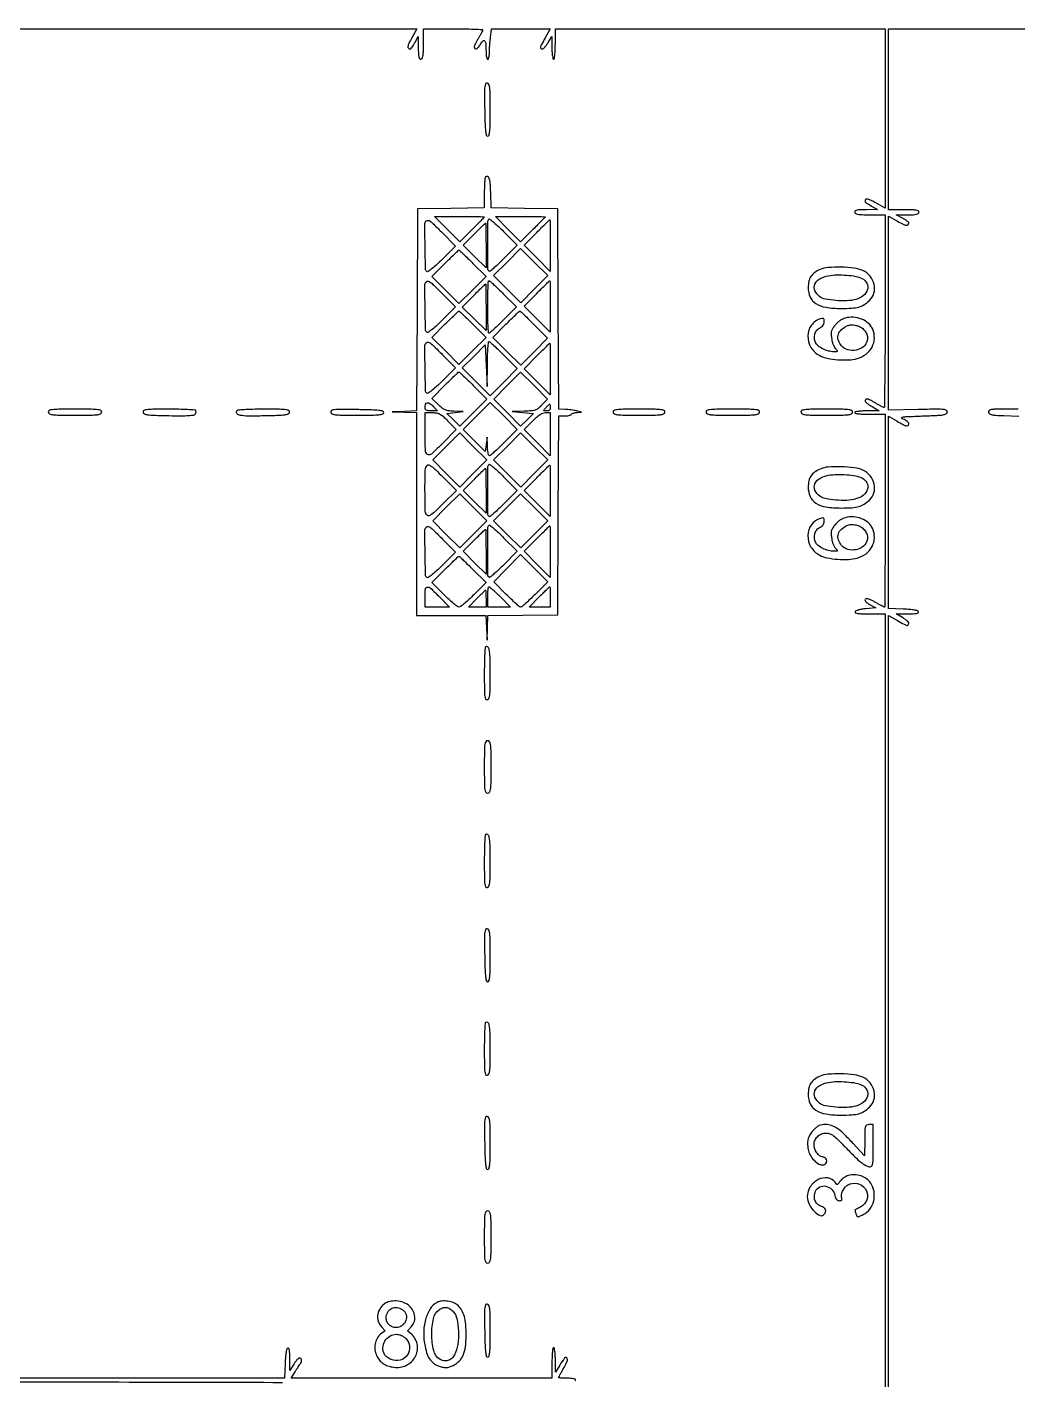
# Model space of a CAD drawing. Extents: x 0 to 836, y 5 to 589.
# Drawn here: x 299.9 to 349.4, y 242.5 to 310.1 of the extents above; entities that cross this region are included whole.
import ezdxf

# ---------------------------------------------------------------- set-up
doc = ezdxf.new("R2010")
doc.units = 0
doc.header["$MEASUREMENT"] = 0

msp = doc.modelspace()

# ---------------------------------------------------------------- linework, layer by layer
for points in [[(201.712326, 537.783562, -0.000001), (217.055896, 537.76491, -0.426088)], [(546.939, 229.3929, -0.000106), (546.943559, 250.949215, -0.000176), (546.957638, 269.095817, -0.000001), (546.976289, 285.583213, -0.415883)], [(836.0595, 588.6891), (420.497259, 588.710259, 0.000013), (261.145696, 588.714318, 0.000021), (126.989856, 588.708632), (4.934769, 588.698274, 0.19889), (4.878609, 588.675009, 0.198853), (4.855343, 588.618859), (4.83877, 516.273901, 0.000036), (4.826254, 436.744061, 0.000021), (4.8222, 342.282364), (4.8222, 95.946129), (4.469225, 95.920114, 0.031904), (4.160456, 95.877435, 0.315999), (4.075312, 95.787407, 0.415411), (4.137995, 95.703578, 0.035338), (4.43445, 95.6826), (4.8222, 95.6826), (4.8222, 50.2101), (4.8222, 4.7376), (420.462, 4.7376), (836.1018, 4.7376)], [(201.712326, 185.847562, -0.000001), (217.055896, 185.82891, -0.426088)], [(604.852986, 529.408162, -0.000002), (620.423836, 529.389509, -0.550615)], [(238.738155, 529.614638, -0.000002), (224.300981, 529.63329, -0.415836)], [(308.18842, 529.408162, -0.000002), (322.638019, 529.38951, -0.415836)], [(531.796111, 538.074638, -0.000002), (517.6951, 538.093291, -0.426056)], [(413.368417, 538.074638, -0.000002), (399.676779, 538.093291, -0.415815)], [(206.267293, 233.405114, -0.000001), (217.051222, 233.389599, -0.0589)], [(77.850638, 481.579418, -0.000002), (77.869294, 494.031443, -0.550517)], [(336.166934, 548.220763, -0.000002), (326.827688, 548.233536, -0.413812)], [(77.644162, 421.684687, -0.000002), (77.625507, 409.236574, -0.415775)], [(333.609652, 529.614638, -0.000003), (323.198363, 529.633296, -0.415688)], [(383.716206, 529.408162, -0.000003), (394.123716, 529.389504, -0.425916)], [(604.231838, 387.151416, -0.000003), (604.250494, 398.693431, -0.41574)], [(260.324089, 280.728444, -0.000002), (260.333986, 287.287743, -0.41377)], [(77.841889, 210.212758, -0.000002), (77.851786, 217.49274, -0.413814)], [(353.273145, 235.606241, -0.000004), (353.25667, 227.850838, -0.413589)], [(286.4979, 242.379, -0.000227), (296.537883, 242.374441, -0.000379), (304.989363, 242.360362, -0.000006), (312.653939, 242.341698, -0.425725)], [(304.989363, 233.308162, -0.000006), (312.653939, 233.289498, -0.425725)], [(289.847676, 310.059), (319.381152, 310.059), (319.1239, 309.603176, 0.013839), (318.977188, 309.325537, 0.076968), (318.926743, 309.165202, 0.231469), (318.953287, 309.080515, 0.205869), (319.038679, 309.0438, 0.216432), (319.073994, 309.059838, 0.019681), (319.13624, 309.136992, 0.022693), (319.205497, 309.239513, 0.015755), (319.27464, 309.36105), (319.442122, 309.6783), (319.445861, 309.10725, 0.009031), (319.453058, 308.814858, 0.045588), (319.474823, 308.653148, 0.104163), (319.514417, 308.567375, 0.236978), (319.5765, 308.5362, 0.273642), (319.640523, 308.574075, 0.084509), (319.678725, 308.68425, 0.035355), (319.6986, 308.894014, 0.005946), (319.7034, 309.2976), (319.7034, 310.059), (321.1839, 310.059, -0.004017), (321.75156, 310.05444, -0.006694), (322.229376, 310.040362, -0.001794), (322.639642, 310.021299, -0.40162), (322.663967, 309.99555, -0.111035), (322.654741, 309.955791, -0.00754), (322.602435, 309.851333, -0.010506), (322.534975, 309.727946, -0.007675), (322.455107, 309.5937, 0.012268), (322.375111, 309.456385, 0.014838), (322.30713, 309.323641, 0.013493), (322.256679, 309.209639, 0.091427), (322.24404, 309.14955, 0.200111), (322.275465, 309.068541, 0.321279), (322.345262, 309.055549, 0.109984), (322.453627, 309.139095, 0.037152), (322.570228, 309.302198, -0.066459), (322.690803, 309.451575, -0.464209), (322.772334, 309.442551, -0.13483), (322.823068, 309.291128, -0.013814), (322.8336, 308.909981, 0.021337), (322.839716, 308.766721, 0.034326), (322.858451, 308.645998, 0.037991), (322.885351, 308.558585, 0.308329), (322.9182, 308.5362, 0.286793), (322.950939, 308.556662, 0.047748), (322.978165, 308.629392, 0.039945), (322.997123, 308.731878, 0.025194), (323.003535, 308.85345, -0.011897), (323.007527, 309.006276, -0.005253), (323.019726, 309.207977, -0.005195), (323.037132, 309.421596, -0.006962), (323.057619, 309.61485), (323.110968, 310.059), (324.580407, 310.059), (326.049847, 310.059), (325.795323, 309.60801, 0.005105), (325.612046, 309.275371, 0.05887), (325.557409, 309.136886, 0.273209), (325.575516, 309.072767, 0.194915), (325.64655, 309.044628, 0.175744), (325.698863, 309.064067, 0.030637), (325.776051, 309.138162, 0.030019), (325.859711, 309.240657, 0.022931), (325.938905, 309.361878), (326.12551, 309.6783), (326.129255, 309.10725, 0.013372), (326.136673, 308.884561, 0.023366), (326.156341, 308.701049, 0.020491), (326.183516, 308.563075, 0.346819), (326.2176, 308.5362, 0.365646), (326.253197, 308.566249, 0.014491), (326.2787, 308.7477, 0.018502), (326.296556, 308.989679, 0.009164), (326.3022, 309.2976), (326.3022, 310.059), (334.5507, 310.059), (342.7992, 310.059), (342.7992, 305.568991), (342.7992, 301.078982), (342.340423, 301.341468, 0.013632), (342.135385, 301.451472, 0.036849), (341.982807, 301.514457, 0.055394), (341.876062, 301.536891, 0.285851), (341.824352, 301.511248, 0.078544), (341.794745, 301.440593, 0.25054), (341.807034, 301.392652, 0.068732), (341.870738, 301.339898, 0.002883), (342.1224, 301.186078), (342.4185, 301.007432), (341.84745, 301.007116, 0.008923), (341.554085, 301.001718, 0.04577), (341.392778, 300.981003, 0.10575), (341.307516, 300.941909, 0.236826), (341.2764, 300.8799, 0.273642), (341.314275, 300.815877, 0.084509), (341.42445, 300.777675, 0.035355), (341.634214, 300.7578, 0.005946), (342.0378, 300.753), (342.7992, 300.753), (342.7992, 295.9308, -0.001233), (342.794641, 294.081906, -0.002058), (342.780562, 292.525897, -0.000171), (342.761786, 291.135872, -0.422362), (342.73575, 291.11124, -0.10382), (342.696012, 291.121323, -0.007062), (342.591533, 291.17433, -0.009869), (342.468145, 291.242279, -0.007234), (342.3339, 291.322307, 0.012708), (342.196585, 291.402141, 0.015414), (342.063841, 291.469635, 0.01405), (341.949861, 291.519373, 0.095102), (341.88975, 291.531167, 0.218217), (341.810099, 291.49506, 0.339983), (341.805788, 291.423356, 0.086405), (341.921046, 291.303961, 0.02268), (342.14355, 291.156495), (342.5031, 290.941001), (341.88975, 290.9402, 0.012065), (341.647445, 290.934036, 0.0222), (341.451088, 290.915533, 0.01921), (341.304165, 290.889289, 0.352506), (341.2764, 290.8548, 0.365646), (341.306449, 290.819203, 0.014491), (341.4879, 290.7937, 0.018502), (341.729879, 290.775844, 0.009164), (342.0378, 290.7702), (342.7992, 290.7702), (342.7992, 285.948, -0.000654), (342.796781, 284.098924, -0.001091), (342.789311, 282.542321, -0.000048), (342.779383, 281.139549, -0.412114), (342.765535, 281.1258, -0.118776), (342.742161, 281.131432, -0.002401), (342.633605, 281.187629, -0.005535), (342.50722, 281.25562, -0.003675), (342.363685, 281.336281, 0.011167), (342.214964, 281.416949, 0.013731), (342.07259, 281.485232, 0.012176), (341.951004, 281.535979, 0.090598), (341.88975, 281.547781, 0.192997), (341.808019, 281.515924, 0.340288), (341.796957, 281.448162, 0.109392), (341.886625, 281.34428, 0.035201), (342.05895, 281.233723), (342.3339, 281.0835), (341.832886, 281.0412, 0.017263), (341.63018, 281.017015, 0.029087), (341.462782, 280.981084, 0.030909), (341.339197, 280.938562, 0.218326), (341.297086, 280.89315, 0.394038), (341.320572, 280.842332, 0.06108), (341.437782, 280.810503, 0.029434), (341.654521, 280.792188, 0.006363), (342.03075, 280.7874), (342.7992, 280.7874), (342.7992, 254.2584), (342.7992, 227.7294)], [(342.9684, 227.6586), (342.9684, 254.181423), (342.9684, 280.704247), (343.41939, 280.449723, 0.005091), (343.754198, 280.265238, 0.060859), (343.89155, 280.211668, 0.280946), (343.955427, 280.23125, 0.183407), (343.9836, 280.305471, 0.174943), (343.96409, 280.359525, 0.032609), (343.890408, 280.437367, 0.031428), (343.787822, 280.521143, 0.024173), (343.66635, 280.599628), (343.3491, 280.783513), (343.9272, 280.785457, 0.009076), (344.203932, 280.791411, 0.039044), (344.367414, 280.810745, 0.088698), (344.452265, 280.843919, 0.348407), (344.470273, 280.89315, 0.245891), (344.419321, 280.942431, 0.029679), (344.26219, 280.978753, 0.024548), (344.030341, 281.006414, 0.009086), (343.701823, 281.023344), (342.9684, 281.047787), (342.9684, 285.864499), (342.9684, 290.68121), (343.395123, 290.429605, 0.009261), (343.707254, 290.253273, 0.067668), (343.867603, 290.192811, 0.245826), (343.947924, 290.213889, 0.211069), (343.9836, 290.294636, 0.171154), (343.96499, 290.34741, 0.047659), (343.902833, 290.41109, 0.042209), (343.813893, 290.474302, 0.033573), (343.70865, 290.527286, -0.164663), (343.641187, 290.587137, -0.522048), (343.66253, 290.63206, -0.030937), (343.90258, 290.656908, -0.001698), (344.65941, 290.6856, 0.00296), (345.380223, 290.714749, 0.027423), (345.690585, 290.746256, 0.075702), (345.848882, 290.796461, 0.235029), (345.914831, 290.883054, 0.333368), (345.873134, 290.968423, 0.096821), (345.723316, 291.011477, 0.02463), (345.384575, 291.024199, 0.001819), (344.456387, 291.009954), (342.968231, 290.9817), (342.968316, 295.833126), (342.9684, 300.684552), (343.424224, 300.4273, 0.013839), (343.701863, 300.280588, 0.076968), (343.862198, 300.230143, 0.231469), (343.946885, 300.256687, 0.205869), (343.9836, 300.342079, 0.216432), (343.967562, 300.377394, 0.019681), (343.890408, 300.43964, 0.022693), (343.787887, 300.508897, 0.015755), (343.66635, 300.57804), (343.3491, 300.745522), (343.92015, 300.749261, 0.009031), (344.212542, 300.756458, 0.045588), (344.374252, 300.778223, 0.104163), (344.460025, 300.817817, 0.236978), (344.4912, 300.8799, 0.273642), (344.453325, 300.943923, 0.084509), (344.34315, 300.982125, 0.035355), (344.133386, 301.002, 0.005946), (343.7298, 301.0068), (342.9684, 301.0068), (342.9684, 305.5329), (342.9684, 310.059), (348.129, 310.059), (353.2896, 310.059)], [(349.462073, 291.024), (348.704733, 291.024, 0.004652), (348.262805, 291.019888, 0.045468), (348.077374, 290.999506, 0.161816), (347.997137, 290.953437, 0.233524), (347.975699, 290.87595, 0.194738), (348.025792, 290.798407, 0.09821), (348.134019, 290.750495, 0.040737), (348.336836, 290.722006, 0.00627), (348.743544, 290.703453), (349.483085, 290.679005)], [(353.2896, 254.3076, -0.000198), (353.285575, 244.153897, -0.000331)], [(327.291747, 242.430182, 0.339565), (327.3174, 242.4636, 0.322437), (327.293665, 242.496579, 0.031449), (327.193144, 242.523349, 0.03053), (327.05654, 242.542091, 0.01883), (326.8944, 242.5482, -0.007463), (326.73221, 242.550621, -0.012392), (326.595656, 242.558089, -0.006021), (326.483566, 242.568369, -0.384214), (326.4714, 242.581865, -0.118776), (326.477032, 242.605239, -0.002401), (326.533229, 242.713795, -0.005535), (326.60122, 242.84018, -0.003675), (326.681881, 242.983715, 0.021224), (326.895186, 243.396567, 0.269191), (326.879826, 243.564026, 0.509183), (326.768371, 243.565305, 0.024444), (326.525592, 243.20385), (326.308802, 242.8443), (326.305501, 243.45765, 0.012164), (326.298325, 243.699131, 0.02208), (326.278963, 243.895687, 0.018882), (326.252083, 244.043316, 0.351751), (326.2176, 244.071, 0.365646), (326.182003, 244.040951, 0.014491), (326.1565, 243.8595, 0.018502), (326.138644, 243.617521, 0.009164), (326.133, 243.3096), (326.133, 242.5482), (319.6119, 242.5482), (313.0908, 242.5482), (313.280439, 242.86545, -0.004855), (313.358254, 242.992804, -0.005537), (313.435246, 243.113116, -0.005042), (313.50271, 243.213784, -0.030884), (313.541139, 243.26307, 0.094374), (313.597019, 243.357184, 0.116251), (313.60882, 243.458322, 0.159083), (313.574419, 243.533167, 0.211125), (313.50645, 243.562572, 0.175744), (313.454137, 243.543133, 0.030637), (313.376949, 243.469038, 0.030019), (313.293289, 243.366543, 0.022931), (313.214095, 243.245322), (313.02749, 242.9289), (313.023745, 243.507, 0.009126), (313.016909, 243.783362, 0.039013), (312.99702, 243.946975, 0.08811), (312.963555, 244.032062, 0.348167), (312.91425, 244.050073, 0.245891), (312.864969, 243.999121, 0.029679), (312.828647, 243.84199, 0.024548), (312.800986, 243.610141, 0.009086), (312.784056, 243.281623), (312.759613, 242.5482), (286.536906, 242.5482)]]:
    msp.add_lwpolyline(points, format="xyb")
for points in [[(322.767968, 306.025973, 0.002999), (322.785108, 305.294297, 0.020579), (322.810498, 304.935118, 0.04165), (322.849244, 304.738917, 0.334881), (322.9182, 304.6869, 0.335246), (322.98638, 304.738403, 0.045119), (323.021901, 304.926407, 0.021179), (323.04082, 305.275066, 0.002964), (323.0451, 305.997041, 0.002588), (323.041075, 306.774599, 0.025348), (323.021058, 307.102145, 0.071206), (322.977845, 307.268672, 0.251212), (322.894868, 307.336115, 0.328399), (322.813238, 307.29725, 0.099142), (322.770947, 307.15767, 0.02635), (322.757222, 306.845013, 0.002151)], [(322.807163, 302.644162, 0.173809), (322.783987, 302.59509, 0.006198), (322.766085, 302.384091, 0.010787), (322.753218, 302.130374, 0.007275), (322.749, 301.840488), (322.749, 301.094977), (321.07815, 301.072038), (319.4073, 301.0491), (319.385486, 295.997943), (319.363672, 290.946786), (318.750986, 290.917603), (318.1383, 290.88842), (318.75165, 290.87161), (319.365, 290.8548), (319.365, 285.7788), (319.365, 280.7028), (321.095594, 280.7028), (322.826187, 280.7028), (322.855384, 280.08945), (322.88458, 279.4761), (322.90139, 280.087734), (322.9182, 280.699367), (324.67365, 280.722234), (326.4291, 280.7451), (326.450926, 285.71535), (326.472752, 290.6856), (326.763183, 290.6856, 0.02698), (326.878205, 290.691811, 0.033542), (326.983659, 290.710451, 0.035629), (327.067129, 290.737487, 0.159522), (327.1059, 290.7702, -0.133104), (327.141422, 290.803463, -0.040525), (327.209701, 290.832889, -0.037378), (327.294864, 290.854743, -0.033144), (327.385843, 290.864809), (327.6135, 290.874819), (327.3597, 290.9394, 0.019752), (327.239865, 290.964901, 0.010034), (327.087459, 290.987951, 0.009952), (326.929041, 291.005469, 0.014657), (326.789321, 291.013991), (326.472742, 291.024), (326.450921, 296.03655), (326.4291, 301.0491), (324.761401, 301.072028), (323.093702, 301.094956), (323.069401, 301.868885, 0.012339), (323.043481, 302.330707, 0.061434), (322.991098, 302.584612, 0.229615), (322.909707, 302.667286, 0.289508)], [(322.749, 300.645133, -0.194441), (322.742585, 300.629261, -0.000473), (322.568225, 300.449132, -0.002887), (322.369531, 300.246604, -0.001781), (322.133596, 300.010569), (321.518192, 299.399272), (320.887864, 300.033836), (320.257535, 300.6684), (321.503267, 300.6684, -0.00175), (321.980943, 300.666728, -0.002919), (322.383066, 300.661565, -0.000343), (322.739662, 300.65466, -0.408354)], [(323.726789, 298.558318, -0.007869), (323.465194, 298.303335, -0.012684), (323.233649, 298.095495, -0.006415), (323.035905, 297.93119, -0.318687), (322.987854, 297.928137, -0.25731), (322.927643, 298.034894, -0.001493), (322.919545, 299.217444, -0.001771), (322.919171, 300.389693, -0.198075), (322.977805, 300.530605, -0.380473), (323.022846, 300.533232, -0.00726), (323.219454, 300.373147, -0.013651), (323.451981, 300.167062, -0.008229), (323.71674, 299.910878), (324.39607, 299.231548)], [(325.7946, 300.645133, -0.194441), (325.788185, 300.629261, -0.000473), (325.613825, 300.449132, -0.002887), (325.415131, 300.246604, -0.001781), (325.179196, 300.010569), (324.563792, 299.399272), (323.933464, 300.033836), (323.303135, 300.6684), (324.548867, 300.6684, -0.00175), (325.026543, 300.666728, -0.002919), (325.428666, 300.661565, -0.000343), (325.785262, 300.65466, -0.408354)], [(326.0484, 299.209732), (326.0484, 297.920265), (325.394152, 298.574512), (324.739904, 299.22876), (325.370885, 299.86398, -0.001726), (325.614468, 300.107513, -0.0028), (325.82335, 300.312604, -0.000445), (326.009246, 300.492773, -0.194619), (326.025133, 300.4992, -0.408565), (326.034662, 300.489853, -0.00032), (326.041565, 300.120419, -0.00282), (326.046728, 299.704178, -0.001691)], [(320.657191, 299.841621), (321.310913, 299.184043), (320.642847, 298.519896, -0.010125), (320.3749, 298.264096, -0.017355), (320.140072, 298.063374, -0.01208), (319.945193, 297.915722, -0.303266), (319.881391, 297.913467, -0.253572), (319.808843, 298.040015, -0.002312), (319.787199, 299.164399, -0.002687), (319.776889, 300.278916, -0.19992), (319.8444, 300.4428, -0.231832), (319.932648, 300.473006, -0.128452), (320.040721, 300.429672, -0.035055), (320.2193, 300.277132, -0.002834)], [(322.8336, 299.209833), (322.8336, 298.089667), (322.264167, 298.659099), (321.694735, 299.228532), (322.240573, 299.779266, -0.002023), (322.451533, 299.990402, -0.003266), (322.633003, 300.168222, -0.000604), (322.793985, 300.323543, -0.193952), (322.810006, 300.33, -0.40755), (322.819658, 300.320565, -0.000436), (322.826669, 300.000951, -0.003291), (322.831904, 299.63936, -0.001974)], [(322.179991, 298.318821), (322.833713, 297.661243), (322.156857, 296.988356), (321.48, 296.315469), (320.803143, 296.988356), (320.126287, 297.661243), (320.780009, 298.318821, -0.00331), (321.033935, 298.570887, -0.005234), (321.255291, 298.783236, -0.001538), (321.449265, 298.964337, -0.189215), (321.48, 298.9764, -0.189215), (321.510735, 298.964337, -0.001538), (321.704709, 298.783236, -0.005234), (321.926065, 298.570887, -0.00331)], [(339.5421, 298.011747, 0.053672), (339.269615, 297.854671, 0.089458), (339.087264, 297.663653, 0.090403), (338.984322, 297.422481, 0.055837), (338.9499, 297.1152, 0.10406), (339.050634, 296.636423, 0.148393), (339.331781, 296.308918, 0.105117), (339.831265, 296.12244, 0.03681), (340.5996, 296.065275, 0.014948), (341.139193, 296.081044, 0.05366), (341.478603, 296.138023, 0.072223), (341.743155, 296.255448, 0.044209), (342.015355, 296.462502, 0.140323), (342.237723, 296.82251, 0.124029), (342.249962, 297.264381, 0.116908), (342.048511, 297.67944, 0.115538), (341.681434, 297.962053, 0.076424), (341.256318, 298.081315, 0.024439), (340.599738, 298.128732, 0.024038), (339.946257, 298.112494, 0.085905)], [(320.657191, 296.796021), (321.310913, 296.138443), (320.642847, 295.474296, -0.010125), (320.3749, 295.218496, -0.017355), (320.140072, 295.017774, -0.01208), (319.945193, 294.870122, -0.303266), (319.881391, 294.867867, -0.253572), (319.808843, 294.994415, -0.002312), (319.787199, 296.118799, -0.002687), (319.776889, 297.233316, -0.19992), (319.8444, 297.3972, -0.231832), (319.932648, 297.427406, -0.128452), (320.040721, 297.384072, -0.035055), (320.2193, 297.231532, -0.002834)], [(322.8336, 296.123419), (322.8336, 294.962438), (322.241327, 295.550172), (321.649054, 296.137907), (322.217908, 296.711153, -0.001927), (322.43768, 296.930922, -0.003116), (322.626541, 297.116009, -0.00055), (322.794249, 297.277973, -0.194103), (322.810181, 297.2844, -0.407852), (322.819765, 297.275023, -0.0004), (322.826721, 296.943362, -0.003152), (322.831917, 296.568596, -0.00189)], [(323.698935, 296.799879), (324.356513, 296.146157), (323.702791, 295.488579, -0.004676), (323.447506, 295.236546, -0.007234), (323.221879, 295.024164, -0.002893), (323.026077, 294.847197, -0.184328), (322.983635, 294.831, -0.39688), (322.957146, 294.855956, -0.002421), (322.937421, 295.216194, -0.007788), (322.922903, 295.639493, -0.004677), (322.9182, 296.1423, -0.004401), (322.922626, 296.645109, -0.00733), (322.936289, 297.068406, -0.002147), (322.954825, 297.429995, -0.398046), (322.979778, 297.4536, -0.183897), (323.019996, 297.43829, -0.002578), (323.216432, 297.261569, -0.006796), (323.442446, 297.050439, -0.004375)], [(326.0484, 296.164132), (326.0484, 294.874665), (325.394152, 295.528912), (324.739904, 296.18316), (325.370885, 296.81838, -0.001726), (325.614468, 297.061913, -0.0028), (325.82335, 297.267004, -0.000445), (326.009246, 297.447173, -0.194619), (326.025133, 297.4536, -0.408565), (326.034662, 297.444253, -0.00032), (326.041565, 297.074819, -0.00282), (326.046728, 296.658578, -0.001691)], [(341.634724, 297.569087, -0.152341), (341.883214, 297.325315, -0.193791), (341.918103, 297.008797, -0.158165), (341.717744, 296.707461, -0.101891), (341.340076, 296.516946, -0.056119), (340.892466, 296.448381, -0.030501), (340.33552, 296.460136, -0.02923), (339.81442, 296.533853, -0.110494), (339.515363, 296.667069, -0.135251), (339.287503, 296.958996, -0.203488), (339.289925, 297.277452, -0.162529), (339.534282, 297.549768, -0.086537), (339.9651, 297.704385, -0.038102), (340.389701, 297.745171, -0.025119), (340.880237, 297.73014, -0.02485), (341.33627, 297.670265, -0.073437)], [(322.179991, 295.273221), (322.833713, 294.615643), (322.156857, 293.942756), (321.48, 293.269869), (320.803143, 293.942756), (320.126287, 294.615643), (320.780009, 295.273221, -0.00331), (321.033935, 295.525287, -0.005234), (321.255291, 295.737636, -0.001538), (321.449265, 295.918737, -0.189215), (321.48, 295.9308, -0.189215), (321.510735, 295.918737, -0.001538), (321.704709, 295.737636, -0.005234), (321.926065, 295.525287, -0.00331)], [(325.2447, 295.254), (325.917531, 294.5772), (325.244592, 293.900291), (324.571653, 293.223382), (323.871828, 293.919571), (323.172004, 294.615761), (323.825667, 295.27328, -0.00331), (324.079571, 295.525323, -0.005234), (324.300909, 295.737654, -0.001538), (324.494865, 295.918737, -0.189214), (324.5256, 295.9308, -0.189541), (324.556386, 295.918695, -0.001457), (324.755922, 295.73199, -0.005093), (324.983447, 295.513436, -0.003216)], [(340.796964, 295.580801, 0.055757), (340.677935, 295.533042, 0.028701), (340.540886, 295.448949, 0.028124), (340.408214, 295.345133, 0.037788), (340.301457, 295.236144, 0.029405), (340.183421, 295.077845, 0.074549), (340.123361, 294.94795, 0.072535), (340.103157, 294.804016, 0.026727), (340.115237, 294.598812, 0.031012), (340.142103, 294.44619, 0.027174), (340.18851, 294.29101, 0.028137), (340.246062, 294.155333, 0.069644), (340.306607, 294.066167, -0.010125), (340.400595, 293.957987, -0.29066), (340.405143, 293.923015, -0.281034), (340.375341, 293.903214, -0.009632), (340.229295, 293.9004, -0.06538), (339.958744, 293.935929, -0.050678), (339.680662, 294.041368, -0.053033), (339.448439, 294.190102, -0.117448), (339.320052, 294.355066, -0.088801), (339.264487, 294.572324, -0.091593), (339.288718, 294.792883, -0.097345), (339.387416, 294.979638, -0.116273), (339.544434, 295.101257, 0.05591), (339.635224, 295.155584, 0.077484), (339.700825, 295.223889, 0.081855), (339.740116, 295.305813, 0.071083), (339.7536, 295.400181, 0.033646), (339.746349, 295.507815, 0.197222), (339.718567, 295.555893, 0.203472), (339.665641, 295.56974, 0.035991), (339.56325, 295.547111, 0.166211), (339.115201, 295.22801, 0.151956), (338.93594, 294.688724, 0.141227), (339.090058, 294.112375, 0.139974), (339.527659, 293.70408, 0.068762), (339.906445, 293.572082, 0.030667), (340.430877, 293.499946, 0.030666), (340.971129, 293.492346, 0.056497), (341.404504, 293.562337, 0.094057), (341.843097, 293.779941, 0.109336), (342.144259, 294.133979, 0.113597), (342.260829, 294.570696, 0.108016), (342.178214, 295.023205, 0.11261), (341.966083, 295.320311, 0.085907), (341.625427, 295.531556, 0.080936), (341.213523, 295.624602, 0.082894)], [(341.477968, 295.173176, -0.085784), (341.678197, 295.054653, -0.082624), (341.830081, 294.874441, -0.086689), (341.910251, 294.663043, -0.109293), (341.90437, 294.4544, -0.16313), (341.710844, 294.152018, -0.119704), (341.347958, 293.981269, -0.116706), (340.93962, 293.993866, -0.150427), (340.62366, 294.192758, -0.088728), (340.469034, 294.454633, -0.138217), (340.447787, 294.714153, -0.134064), (340.565582, 294.952176, -0.081178), (340.8111, 295.151819, -0.05298), (340.966825, 295.220401, -0.069353), (341.119911, 295.246758, -0.063219), (341.285064, 295.231145, -0.035715)], [(323.7219, 293.7312), (324.394731, 293.0544), (323.721792, 292.377491), (323.048853, 291.700582), (322.349154, 292.396647), (321.649455, 293.092711), (322.220378, 293.668451), (322.7913, 294.244192), (322.837602, 293.205146), (322.883903, 292.1661), (322.901052, 293.28705, -0.00547), (322.912332, 293.716862, -0.009091), (322.932384, 294.078721, -0.003284), (322.956847, 294.383439, -0.389049), (322.983635, 294.408, -0.184811), (323.026174, 294.39172, -0.002748), (323.227492, 294.20919, -0.007044), (323.459288, 293.990603, -0.004544)], [(320.657191, 293.750421), (321.310913, 293.092843), (320.642847, 292.428696, -0.010125), (320.3749, 292.172896, -0.017355), (320.140072, 291.972174, -0.01208), (319.945193, 291.824522, -0.303266), (319.881391, 291.822267, -0.253572), (319.808843, 291.948815, -0.002312), (319.787199, 293.073199, -0.002687), (319.776889, 294.187716, -0.19992), (319.8444, 294.3516, -0.231832), (319.932648, 294.381806, -0.128452), (320.040721, 294.338472, -0.035055), (320.2193, 294.185932, -0.002834)], [(326.0484, 293.033932), (326.0484, 291.744465), (325.394152, 292.398712), (324.739904, 293.05296), (325.370885, 293.68818, -0.001726), (325.614468, 293.931713, -0.0028), (325.82335, 294.136804, -0.000445), (326.009246, 294.316973, -0.194619), (326.025133, 294.3234, -0.408565), (326.034662, 294.314053, -0.00032), (326.041565, 293.944619, -0.00282), (326.046728, 293.528378, -0.001691)], [(322.1991, 292.2084), (322.871931, 291.5316), (322.199879, 290.855584), (321.527828, 290.179568), (321.202729, 290.496034), (320.877629, 290.8125), (321.284565, 290.862659), (321.6915, 290.912818), (321.229767, 290.926109, -0.021237), (320.961781, 290.945234, -0.070684), (320.79137, 290.989628, -0.071958), (320.64169, 291.079279, -0.022548), (320.446153, 291.253708), (320.124272, 291.568016), (320.779001, 292.226608, -0.003304), (321.033314, 292.479062, -0.005226), (321.254996, 292.691739, -0.001533), (321.449262, 292.873135, -0.189233), (321.48, 292.8852, -0.189541), (321.510786, 292.873095, -0.001457), (321.710322, 292.68639, -0.005093), (321.937847, 292.467836, -0.003216)], [(325.627326, 291.237487, -0.027004), (325.439761, 291.063792, -0.088641), (325.293482, 290.980773, -0.067478), (325.106862, 290.94204, -0.011357), (324.741654, 290.924798), (324.1449, 290.910196), (324.678587, 290.861348), (325.212273, 290.8125), (324.887323, 290.496034), (324.562372, 290.179568), (323.890321, 290.855584), (323.218269, 291.5316), (323.89177, 292.209074), (324.56527, 292.886548), (325.240757, 292.211061), (325.916244, 291.535575)], [(300.938305, 290.87595, 0.254832), (301.005542, 290.794368, 0.068159), (301.174415, 290.751903, 0.024934), (301.504243, 290.731962, 0.002632), (302.2758, 290.7279, 0.002632), (303.047357, 290.731962, 0.024934), (303.377185, 290.751903, 0.068159), (303.546058, 290.794368, 0.254832), (303.613295, 290.87595, 0.335991), (303.573219, 290.95724, 0.088793), (303.425156, 291.000999, 0.02535), (303.100719, 291.020344, 0.002216), (302.2758, 291.024, 0.002216), (301.450881, 291.020344, 0.02535), (301.126444, 291.000999, 0.088793), (300.978381, 290.95724, 0.335991)], [(305.675809, 290.87595, 0.250345), (305.742024, 290.794106, 0.067036), (305.909033, 290.748588, 0.025516), (306.231967, 290.72231, 0.002887), (306.965719, 290.704404, 0.004205), (307.575206, 290.698179, 0.015625), (307.959024, 290.709482, 0.017859), (308.21287, 290.73403, 0.22496), (308.291525, 290.784965, 0.053164), (308.313025, 290.829776, 0.052581), (308.324692, 290.87828, 0.057394), (308.325424, 290.923084, 0.114304), (308.314125, 290.956511, 0.24381), (308.268568, 290.983753, 0.002713), (307.899117, 291.004175, 0.007638), (307.466039, 291.01913, 0.004811), (306.959904, 291.024, 0.002325), (306.168676, 291.020321, 0.026378), (305.856415, 291.000922, 0.093362), (305.714618, 290.956908, 0.329521)], [(310.350544, 290.932029, 0.362859), (310.367841, 290.811553, 0.142614), (310.530429, 290.733272, 0.039903), (310.925333, 290.699373, 0.006123), (311.714213, 290.704405, 0.002888), (312.447883, 290.72231, 0.025518), (312.770786, 290.748588, 0.067043), (312.937779, 290.794107, 0.250335), (313.003991, 290.87595, 0.329521), (312.965182, 290.956908, 0.093362), (312.823385, 291.000922, 0.026378), (312.511124, 291.020321, 0.002325), (311.719896, 291.024, 0.004799), (311.147143, 291.018503, 0.011967), (310.728882, 291.000452, 0.008478), (310.418065, 290.974276, 0.233154)], [(320.211, 291.1509), (320.409694, 290.9394), (320.098847, 290.9394, -0.021187), (319.94053, 290.946112, -0.094802), (319.851538, 290.971103, -0.168574), (319.804929, 291.01879, -0.110437), (319.788, 291.0945, -0.072829), (319.81525, 291.28059, -0.294997), (319.898365, 291.351492, -0.200157), (320.028592, 291.316494, -0.039764)], [(323.726789, 289.336918, -0.007869), (323.465194, 289.081935, -0.012684), (323.233649, 288.874095, -0.006415), (323.035905, 288.70979, -0.318687), (322.987854, 288.706737, -0.197284), (322.959884, 288.745289, -0.017233), (322.934928, 288.866143, -0.020564), (322.915431, 289.017579, -0.014501), (322.905494, 289.188943), (322.892787, 289.6281), (322.842044, 289.265039), (322.7913, 288.901978), (322.243615, 289.45562), (321.695929, 290.009263), (322.3692, 290.686505), (323.04247, 291.363748), (323.71927, 290.686948), (324.39607, 290.010148)], [(326.0484, 291.1086, -0.07307), (326.037268, 291.032831, -0.133516), (326.004461, 290.980179, -0.126147), (325.947977, 290.949531, -0.061622), (325.866088, 290.9394, -0.014191), (325.75156, 290.942651, -0.349021), (325.729403, 290.962415, -0.222937), (325.738935, 290.997145, -0.007247), (325.8369, 291.1086, -0.008839), (325.897689, 291.17343, -0.012942), (325.953618, 291.228097, -0.008331), (326.001714, 291.271266, -0.180624), (326.019212, 291.2778, -0.337243), (326.030645, 291.269099, -0.024733), (326.039826, 291.228097, -0.026491), (326.046295, 291.173462, -0.016222)], [(329.194705, 290.87595, 0.251426), (329.260844, 290.794644, 0.070478), (329.424754, 290.751998, 0.025711), (329.744903, 290.731994, 0.002748), (330.4899, 290.7279, 0.002748), (331.234897, 290.731994, 0.025711), (331.555046, 290.751998, 0.070478), (331.718956, 290.794644, 0.251426), (331.785095, 290.87595, 0.330993), (331.746051, 290.956976, 0.092428), (331.602988, 291.00094, 0.026158), (331.288203, 291.020326, 0.002301), (330.4899, 291.024, 0.002301), (329.691597, 291.020326, 0.026158), (329.376812, 291.00094, 0.092428), (329.233749, 290.956976, 0.330993)], [(333.847705, 290.87595, 0.254832), (333.914942, 290.794368, 0.068159), (334.083815, 290.751903, 0.024934), (334.413643, 290.731962, 0.002632), (335.1852, 290.7279, 0.002632), (335.956757, 290.731962, 0.024934), (336.286585, 290.751903, 0.068159), (336.455458, 290.794368, 0.254832), (336.522695, 290.87595, 0.335991), (336.482619, 290.95724, 0.088793), (336.334556, 291.000999, 0.02535), (336.010119, 291.020344, 0.002216), (335.1852, 291.024, 0.002216), (334.360281, 291.020344, 0.02535), (334.035844, 291.000999, 0.088793), (333.887781, 290.95724, 0.335991)], [(338.585305, 290.87595, 0.251426), (338.651444, 290.794644, 0.070478), (338.815354, 290.751998, 0.025711), (339.135503, 290.731994, 0.002748), (339.8805, 290.7279, 0.002748), (340.625497, 290.731994, 0.025711), (340.945646, 290.751998, 0.070478), (341.109556, 290.794644, 0.251426), (341.175695, 290.87595, 0.330993), (341.136651, 290.956976, 0.092428), (340.993588, 291.00094, 0.026158), (340.678803, 291.020326, 0.002301), (339.8805, 291.024, 0.002301), (339.082197, 291.020326, 0.026158), (338.767412, 291.00094, 0.092428), (338.624349, 290.956976, 0.330993)], [(315.066085, 290.878132, 0.251212), (315.133528, 290.795155, 0.071206), (315.300055, 290.751942, 0.025348), (315.627601, 290.731925, 0.002588), (316.405159, 290.7279, 0.002964), (317.127134, 290.73218, 0.021179), (317.475793, 290.751099, 0.045119), (317.663797, 290.78662, 0.335246), (317.7153, 290.8548, 0.334881), (317.663283, 290.923756, 0.04165), (317.467082, 290.962502, 0.020579), (317.107903, 290.987892, 0.002999), (316.376227, 291.005032, 0.002151), (315.557187, 291.015778, 0.02635), (315.24453, 291.002053, 0.099142), (315.10495, 290.959762, 0.328399)], [(320.930695, 290.431196), (321.347929, 290.007592), (320.678721, 289.334435, -0.011419), (320.105016, 288.783116, -0.327878), (319.912928, 288.762095, -0.258916), (319.80279, 288.946071, -0.008181), (319.788, 289.849959), (319.788, 290.8548), (320.15073, 290.8548, -0.03938), (320.365869, 290.83783, -0.08523), (320.52249, 290.784623, -0.06108), (320.682691, 290.670364, -0.012856)], [(326.0484, 289.776832), (326.0484, 288.698865), (325.394691, 289.352574), (324.740981, 290.006283), (325.15886, 290.430542, -0.015499), (325.367938, 290.630048, -0.038846), (325.535256, 290.758124, -0.054407), (325.679064, 290.830626, -0.089805), (325.81257, 290.8548), (326.0484, 290.8548)], [(320.679991, 286.290113, -0.006599), (320.339203, 285.956245, -0.03032), (320.127935, 285.777819, -0.056996), (319.986076, 285.695304, -0.283685), (319.898756, 285.707598, -0.2161), (319.797058, 285.916837, -0.00595), (319.781655, 286.952976, -0.006356), (319.791705, 287.984033, -0.193082), (319.891315, 288.217075, -0.29672), (319.976172, 288.235029, -0.066543), (320.112259, 288.160459, -0.03168), (320.32071, 287.985772, -0.00614), (320.67255, 287.642468), (321.35047, 286.964548)], [(322.8336, 286.942833), (322.8336, 285.822667), (322.264167, 286.392099), (321.694735, 286.961532), (322.240573, 287.512266, -0.002023), (322.451533, 287.723402, -0.003266), (322.633003, 287.901222, -0.000604), (322.793985, 288.056543, -0.193952), (322.810006, 288.063, -0.40755), (322.819658, 288.053565, -0.000436), (322.826669, 287.733951, -0.003291), (322.831904, 287.37236, -0.001974)], [(323.726789, 286.291318, -0.007869), (323.465194, 286.036335, -0.012684), (323.233649, 285.828495, -0.006415), (323.035905, 285.66419, -0.318687), (322.987854, 285.661137, -0.25731), (322.927643, 285.767894, -0.001493), (322.919545, 286.950444, -0.001771), (322.919171, 288.122693, -0.198075), (322.977805, 288.263605, -0.380473), (323.022846, 288.266232, -0.00726), (323.219454, 288.106147, -0.013651), (323.451981, 287.900062, -0.008229), (323.71674, 287.643878), (324.39607, 286.964548)], [(326.0484, 286.942732), (326.0484, 285.653265), (325.394152, 286.307512), (324.739904, 286.96176), (325.370885, 287.59698, -0.001726), (325.614468, 287.840513, -0.0028), (325.82335, 288.045604, -0.000445), (326.009246, 288.225773, -0.194619), (326.025133, 288.2322, -0.408565), (326.034662, 288.222853, -0.00032), (326.041565, 287.853419, -0.00282), (326.046728, 287.437178, -0.001691)], [(339.5421, 288.028947, 0.053672), (339.269615, 287.871871, 0.089458), (339.087264, 287.680853, 0.090403), (338.984322, 287.439681, 0.055837), (338.9499, 287.1324, 0.10406), (339.050634, 286.653623, 0.148393), (339.331781, 286.326118, 0.105117), (339.831265, 286.13964, 0.03681), (340.5996, 286.082475, 0.014948), (341.139193, 286.098244, 0.05366), (341.478603, 286.155223, 0.072223), (341.743155, 286.272648, 0.044209), (342.015355, 286.479702, 0.140323), (342.237723, 286.83971, 0.124029), (342.249962, 287.281581, 0.116908), (342.048511, 287.69664, 0.115538), (341.681434, 287.979253, 0.076424), (341.256318, 288.098515, 0.024439), (340.599738, 288.145932, 0.024038), (339.946257, 288.129694, 0.085905)], [(341.634724, 287.586287, -0.152341), (341.883214, 287.342515, -0.193791), (341.918103, 287.025997, -0.158165), (341.717744, 286.724661, -0.101891), (341.340076, 286.534146, -0.056119), (340.892466, 286.465581, -0.030501), (340.33552, 286.477336, -0.02923), (339.81442, 286.551053, -0.110494), (339.515363, 286.684269, -0.135251), (339.287503, 286.976196, -0.203488), (339.289925, 287.294652, -0.162529), (339.534282, 287.566968, -0.086537), (339.9651, 287.721585, -0.038102), (340.389701, 287.762371, -0.025119), (340.880237, 287.74734, -0.02485), (341.33627, 287.687465, -0.073437)], [(340.796964, 285.598001, 0.055757), (340.677935, 285.550242, 0.028701), (340.540886, 285.466149, 0.028124), (340.408214, 285.362333, 0.037788), (340.301457, 285.253344, 0.029405), (340.183421, 285.095045, 0.074549), (340.123361, 284.96515, 0.072535), (340.103157, 284.821216, 0.026727), (340.115237, 284.616012, 0.031012), (340.142103, 284.46339, 0.027174), (340.18851, 284.30821, 0.028137), (340.246062, 284.172533, 0.069644), (340.306607, 284.083367, -0.010125), (340.400595, 283.975187, -0.29066), (340.405143, 283.940215, -0.281034), (340.375341, 283.920414, -0.009632), (340.229295, 283.9176, -0.06538), (339.958744, 283.953129, -0.050678), (339.680662, 284.058568, -0.053033), (339.448439, 284.207302, -0.117448), (339.320052, 284.372266, -0.088801), (339.264487, 284.589524, -0.091593), (339.288718, 284.810083, -0.097345), (339.387416, 284.996838, -0.116273), (339.544434, 285.118457, 0.05591), (339.635224, 285.172784, 0.077484), (339.700825, 285.241089, 0.081855), (339.740116, 285.323013, 0.071083), (339.7536, 285.417381, 0.033646), (339.746349, 285.525015, 0.197222), (339.718567, 285.573093, 0.203472), (339.665641, 285.58694, 0.035991), (339.56325, 285.564311, 0.166211), (339.115201, 285.24521, 0.151956), (338.93594, 284.705924, 0.141227), (339.090058, 284.129575, 0.139974), (339.527659, 283.72128, 0.068762), (339.906445, 283.589282, 0.030667), (340.430877, 283.517146, 0.030666), (340.971129, 283.509546, 0.056497), (341.404504, 283.579537, 0.094057), (341.843097, 283.797141, 0.109336), (342.144259, 284.151179, 0.113597), (342.260829, 284.587896, 0.108016), (342.178214, 285.040405, 0.11261), (341.966083, 285.337511, 0.085907), (341.625427, 285.548756, 0.080936), (341.213523, 285.641802, 0.082894)], [(320.657191, 284.529021), (321.310913, 283.871443), (320.642847, 283.207296, -0.010125), (320.3749, 282.951496, -0.017355), (320.140072, 282.750774, -0.01208), (319.945193, 282.603122, -0.303266), (319.881391, 282.600867, -0.253572), (319.808843, 282.727415, -0.002312), (319.787199, 283.851799, -0.002687), (319.776889, 284.966316, -0.19992), (319.8444, 285.1302, -0.231832), (319.932648, 285.160406, -0.128452), (320.040721, 285.117072, -0.035055), (320.2193, 284.964532, -0.002834)], [(322.8336, 283.897233), (322.8336, 282.777067), (322.264167, 283.346499), (321.694735, 283.915932), (322.240573, 284.466666, -0.002023), (322.451533, 284.677802, -0.003266), (322.633003, 284.855622, -0.000604), (322.793985, 285.010943, -0.193952), (322.810006, 285.0174, -0.40755), (322.819658, 285.007965, -0.000436), (322.826669, 284.688351, -0.003291), (322.831904, 284.32676, -0.001974)], [(323.726789, 283.245718, -0.007869), (323.465194, 282.990735, -0.012684), (323.233649, 282.782895, -0.006415), (323.035905, 282.61859, -0.318687), (322.987854, 282.615537, -0.25731), (322.927643, 282.722294, -0.001493), (322.919545, 283.904844, -0.001771), (322.919171, 285.077093, -0.198075), (322.977805, 285.218005, -0.380473), (323.022846, 285.220632, -0.00726), (323.219454, 285.060547, -0.013651), (323.451981, 284.854462, -0.008229), (323.71674, 284.598278), (324.39607, 283.918948)], [(326.0484, 283.897132), (326.0484, 282.607665), (325.394152, 283.261912), (324.739904, 283.91616), (325.370885, 284.55138, -0.001726), (325.614468, 284.794913, -0.0028), (325.82335, 285.000004, -0.000445), (326.009246, 285.180173, -0.194619), (326.025133, 285.1866, -0.408565), (326.034662, 285.177253, -0.00032), (326.041565, 284.807819, -0.00282), (326.046728, 284.391578, -0.001691)], [(341.477968, 285.190376, -0.085784), (341.678197, 285.071853, -0.082624), (341.830081, 284.891641, -0.086689), (341.910251, 284.680243, -0.109293), (341.90437, 284.4716, -0.16313), (341.710844, 284.169218, -0.119704), (341.347958, 283.998469, -0.116706), (340.93962, 284.011066, -0.150427), (340.62366, 284.209958, -0.088728), (340.469034, 284.471833, -0.138217), (340.447787, 284.731353, -0.134064), (340.565582, 284.969376, -0.081178), (340.8111, 285.169019, -0.05298), (340.966825, 285.237601, -0.069353), (341.119911, 285.263958, -0.063219), (341.285064, 285.248345, -0.035715)], [(322.176076, 283.010137), (322.833595, 282.356474), (322.222365, 281.741137, -0.00967), (321.978962, 281.505396, -0.013809), (321.753369, 281.306555, -0.009678), (321.560013, 281.151636, -0.165519), (321.484107, 281.1258, -0.164066), (321.408039, 281.151451, -0.009592), (321.213601, 281.305385, -0.013702), (320.986641, 281.50294, -0.009602), (320.741617, 281.737155), (320.126154, 282.348509), (320.779942, 283.006155, -0.003034), (321.033622, 283.258253, -0.004819), (321.254139, 283.470617, -0.001307), (321.447834, 283.652629, -0.190169), (321.476144, 283.6638, -0.188701), (321.504517, 283.652697, -0.001299), (321.699244, 283.471787, -0.00479), (321.920967, 283.260708, -0.003017)], [(325.287736, 281.761041, -0.006568), (325.039494, 281.517611, -0.009857), (324.815996, 281.312402, -0.005223), (324.623684, 281.146231, -0.177366), (324.5679, 281.1258, -0.177339), (324.512123, 281.146225, -0.005232), (324.320001, 281.312204, -0.009866), (324.096719, 281.517195, -0.006575), (323.848734, 281.760367), (323.218402, 282.394933), (323.891836, 283.072341), (324.56527, 283.749748), (325.242004, 283.073015), (325.918737, 282.396281)], [(320.5071, 281.6334), (321.009403, 281.1258), (320.398702, 281.1258), (319.788, 281.1258), (319.788, 281.577, -0.019333), (319.805661, 282.033574, -0.369341), (319.899011, 282.127013, -0.211639), (320.059271, 282.07053, -0.008667)], [(322.8336, 281.5488), (322.8336, 281.1258), (322.39263, 281.1258), (321.951661, 281.1258), (322.3683, 281.5488, -0.002731), (322.529772, 281.710956, -0.004361), (322.669699, 281.847544, -0.001068), (322.792969, 281.965286, -0.192405), (322.80927, 281.9718, -0.393782), (322.819093, 281.962644, -0.003201), (322.826453, 281.847544, -0.008972), (322.831851, 281.710995, -0.005392)], [(323.5527, 281.6334), (324.055003, 281.1258), (323.486602, 281.1258), (322.9182, 281.1258), (322.9182, 281.6334, -0.012227), (322.92296, 281.828009, -0.020149), (322.937616, 281.991892, -0.015151), (322.958169, 282.119419, -0.359573), (322.984298, 282.141, -0.179472), (323.026084, 282.125502, -0.004656), (323.178532, 281.991892, -0.009283), (323.355418, 281.827924, -0.006141)], [(326.0484, 281.6334), (326.0484, 281.1258), (325.522298, 281.1258), (324.996197, 281.1258), (325.4985, 281.6334, -0.002217), (325.692781, 281.827996, -0.003569), (325.860243, 281.991892, -0.000719), (326.008501, 282.134526, -0.193519), (326.024602, 282.141, -0.398076), (326.034246, 282.131876, -0.00214), (326.041409, 281.991892, -0.007318), (326.046689, 281.828036, -0.004394)], [(322.807163, 279.125362, 0.185399), (322.783698, 279.072644, 0.002359), (322.766085, 278.701411, 0.006502), (322.753202, 278.267583, 0.004171), (322.749, 277.763797, 0.002344), (322.752682, 276.978268, 0.026565), (322.77209, 276.668118, 0.09424), (322.816152, 276.52744, 0.328503), (322.89705, 276.488905, 0.254366), (322.978594, 276.55599, 0.068477), (323.021084, 276.724171, 0.025039), (323.041034, 277.052651, 0.002648), (323.0451, 277.820509, 0.005609), (323.036161, 278.617299, 0.039503), (322.996934, 279.002822, 0.185758), (322.917812, 279.132544, 0.376737)], [(322.749, 273.1311, 0.00213), (322.752532, 272.301774, 0.02996), (322.772879, 272.004863, 0.116079), (322.823418, 271.870369, 0.250083), (322.9182, 271.8198, 0.250083), (323.012982, 271.870369, 0.116079), (323.063521, 272.004863, 0.02996), (323.083868, 272.301774, 0.00213), (323.0874, 273.1311, 0.00213), (323.083868, 273.960426, 0.02996), (323.063521, 274.257337, 0.116079), (323.012982, 274.391831, 0.250083), (322.9182, 274.4424, 0.250083), (322.823418, 274.391831, 0.116079), (322.772879, 274.257337, 0.02996), (322.752532, 273.960426, 0.00213)], [(322.807163, 269.734762, 0.185399), (322.783698, 269.682044, 0.002359), (322.766085, 269.310811, 0.006502), (322.753202, 268.876983, 0.004171), (322.749, 268.373197, 0.002344), (322.752682, 267.587668, 0.026565), (322.77209, 267.277518, 0.09424), (322.816152, 267.13684, 0.328503), (322.89705, 267.098305, 0.254366), (322.978594, 267.16539, 0.068477), (323.021084, 267.333571, 0.025039), (323.041034, 267.662051, 0.002648), (323.0451, 268.429909, 0.005609), (323.036161, 269.226699, 0.039503), (322.996934, 269.612222, 0.185758), (322.917812, 269.741944, 0.376737)], [(322.767968, 263.725973, 0.002999), (322.785108, 262.994297, 0.020579), (322.810498, 262.635118, 0.04165), (322.849244, 262.438917, 0.334881), (322.9182, 262.3869, 0.335246), (322.98638, 262.438403, 0.045119), (323.021901, 262.626407, 0.021179), (323.04082, 262.975066, 0.002964), (323.0451, 263.697041, 0.002588), (323.041075, 264.474599, 0.025348), (323.021058, 264.802145, 0.071206), (322.977845, 264.968672, 0.251212), (322.894868, 265.036115, 0.328399), (322.813238, 264.99725, 0.099142), (322.770947, 264.85767, 0.02635), (322.757222, 264.545013, 0.002151)], [(322.807163, 260.344162, 0.185399), (322.783698, 260.291444, 0.002359), (322.766085, 259.920211, 0.006502), (322.753202, 259.486383, 0.004171), (322.749, 258.982597, 0.002344), (322.752682, 258.197068, 0.026565), (322.77209, 257.886918, 0.09424), (322.816152, 257.74624, 0.328503), (322.89705, 257.707705, 0.254366), (322.978594, 257.77479, 0.068477), (323.021084, 257.942971, 0.025039), (323.041034, 258.271451, 0.002648), (323.0451, 259.039309, 0.005609), (323.036161, 259.836099, 0.039503), (322.996934, 260.221622, 0.185758), (322.917812, 260.351344, 0.376737)], [(339.5421, 257.657547, 0.053672), (339.269615, 257.500471, 0.089458), (339.087264, 257.309453, 0.090403), (338.984322, 257.068281, 0.055837), (338.9499, 256.761, 0.10406), (339.050634, 256.282223, 0.148393), (339.331781, 255.954718, 0.105117), (339.831265, 255.76824, 0.03681), (340.5996, 255.711075, 0.014948), (341.139193, 255.726844, 0.05366), (341.478603, 255.783823, 0.072223), (341.743155, 255.901248, 0.044209), (342.015355, 256.108302, 0.140323), (342.237723, 256.46831, 0.124029), (342.249962, 256.910181, 0.116908), (342.048511, 257.32524, 0.115538), (341.681434, 257.607853, 0.076424), (341.256318, 257.727115, 0.024439), (340.599738, 257.774532, 0.024038), (339.946257, 257.758294, 0.085905)], [(341.634724, 257.214887, -0.152341), (341.883214, 256.971115, -0.193791), (341.918103, 256.654597, -0.158165), (341.717744, 256.353261, -0.101891), (341.340076, 256.162746, -0.056119), (340.892466, 256.094181, -0.030501), (340.33552, 256.105936, -0.02923), (339.81442, 256.179653, -0.110494), (339.515363, 256.312869, -0.135251), (339.287503, 256.604796, -0.203488), (339.289925, 256.923252, -0.162529), (339.534282, 257.195568, -0.086537), (339.9651, 257.350185, -0.038102), (340.389701, 257.390971, -0.025119), (340.880237, 257.37594, -0.02485), (341.33627, 257.316065, -0.073437)], [(322.767968, 254.335373, 0.002999), (322.785108, 253.603697, 0.020579), (322.810498, 253.244518, 0.04165), (322.849244, 253.048317, 0.334881), (322.9182, 252.9963, 0.335246), (322.98638, 253.047803, 0.045119), (323.021901, 253.235807, 0.021179), (323.04082, 253.584466, 0.002964), (323.0451, 254.306441, 0.002588), (323.041075, 255.083999, 0.025348), (323.021058, 255.411545, 0.071206), (322.977845, 255.578072, 0.251212), (322.894868, 255.645515, 0.328399), (322.813238, 255.60665, 0.099142), (322.770947, 255.46707, 0.02635), (322.757222, 255.154413, 0.002151)], [(339.243825, 254.99524, 0.051153), (339.063916, 254.774204, 0.072988), (338.957398, 254.545127, 0.071635), (338.920022, 254.291832, 0.047266), (338.946811, 253.998215, 0.082624), (339.049785, 253.716395, 0.062291), (339.24694, 253.451381, 0.06701), (339.480586, 253.265153, 0.171701), (339.689599, 253.222994, 0.154891), (339.830099, 253.290584, 0.205775), (339.885884, 253.419221, 0.206634), (339.830877, 253.547804, 0.155718), (339.690894, 253.615436, -0.120035), (339.523041, 253.682489, -0.083756), (339.378352, 253.82738, -0.077229), (339.279889, 254.024417, -0.077472), (339.246, 254.241824, -0.10504), (339.292702, 254.461679, -0.10037), (339.425121, 254.647676, -0.097017), (339.623917, 254.771925, -0.091225), (339.85935, 254.815554, -0.091469), (340.033618, 254.783636, -0.068605), (340.205092, 254.689833, -0.035955), (340.426373, 254.499849, -0.006703), (340.801552, 254.117604, 0.00777), (341.281029, 253.631174, 0.027056), (341.611718, 253.339403, 0.042437), (341.861058, 253.174601, 0.124499), (342.05895, 253.123757, 0.266285), (342.138722, 253.169086, 0.098923), (342.1829, 253.295433, 0.031549), (342.20295, 253.558422, 0.003254), (342.207, 254.1807), (342.207, 255.2382), (341.9955, 255.2382, 0.107498), (341.872743, 255.211499, 0.221958), (341.810459, 255.13839, 0.062393), (341.786331, 254.972175, 0.003589), (341.779949, 254.45565), (341.775897, 253.6731), (341.202093, 254.292269, 0.011982), (340.728265, 254.779599, 0.044714), (340.397788, 255.0502, 0.070874), (340.113218, 255.189504, 0.078159), (339.810542, 255.237643, 0.038885), (339.642298, 255.22483, 0.062693), (339.504332, 255.185313, 0.060899), (339.377728, 255.111841, 0.034494)], [(340.95959, 252.689389, 0.048999), (340.844322, 252.643869, 0.03454), (340.724963, 252.57182, 0.035001), (340.619378, 252.48607, 0.05974), (340.54634, 252.399247, -0.011552), (340.455382, 252.267186, -0.189773), (340.411061, 252.238811, -0.271529), (340.36806, 252.253824, -0.023408), (340.294074, 252.349585, 0.211093), (339.927813, 252.570981, 0.153403), (339.452969, 252.48614, 0.129568), (339.05434, 252.122931, 0.144874), (338.907916, 251.625751, 0.118743), (338.998288, 251.252769, 0.075627), (339.260831, 250.888921, 0.104789), (339.555689, 250.69322, 0.360451), (339.758363, 250.75921, 0.058537), (339.823689, 250.895426, 0.187349), (339.819714, 250.994302, 0.160649), (339.748191, 251.07436, 0.040558), (339.588218, 251.150063, -0.107945), (339.40638, 251.268156, -0.108648), (339.29086, 251.451064, -0.103734), (339.259582, 251.672804, -0.090479), (339.316986, 251.900405, -0.175419), (339.53132, 252.119317, -0.166765), (339.84128, 252.156117, -0.150308), (340.13249, 251.99296, -0.142024), (340.289664, 251.69073, 0.036534), (340.323034, 251.570358, 0.090483), (340.368654, 251.491404, 0.120338), (340.430068, 251.446922, 0.097136), (340.51023, 251.4312, 0.049538), (340.583626, 251.43849, 0.157244), (340.626154, 251.462274, 0.197701), (340.641169, 251.502338, 0.083848), (340.629611, 251.559619, -0.147101), (340.615872, 251.744188, -0.075242), (340.700191, 251.962874, -0.072203), (340.851237, 252.156547, -0.107624), (341.033755, 252.268412, -0.182238), (341.513762, 252.256365, -0.185988), (341.861315, 251.930382, -0.197143), (341.889047, 251.471398, -0.195315), (341.586605, 251.12287, 0.002093), (341.48229, 251.069292, 0.003032), (341.39065, 251.02103, 0.001553), (341.313359, 250.979415, 0.050235), (341.295733, 250.967423, 0.2614), (341.289738, 250.951578, 0.016535), (341.299121, 250.900813, 0.020895), (341.315603, 250.838257, 0.013728), (341.33952, 250.767709, 0.039093), (341.388335, 250.661959, 0.24682), (341.436485, 250.630672, 0.130591), (341.509555, 250.643023, 0.008927), (341.700888, 250.734277, 0.116211), (342.035077, 251.012499, 0.103036), (342.228117, 251.422754, 0.100295), (342.244105, 251.885576, 0.104035), (342.077589, 252.311459, 0.088767), (341.871998, 252.529025, 0.077816), (341.594468, 252.673968, 0.07552), (341.277991, 252.729998, 0.075811)], [(322.749, 249.6123, 0.00213), (322.752532, 248.782974, 0.02996), (322.772879, 248.486063, 0.116079), (322.823418, 248.351569, 0.250083), (322.9182, 248.301, 0.250083), (323.012982, 248.351569, 0.116079), (323.063521, 248.486063, 0.02996), (323.083868, 248.782974, 0.00213), (323.0874, 249.6123, 0.00213), (323.083868, 250.441626, 0.02996), (323.063521, 250.738538, 0.116079), (323.012982, 250.873031, 0.250083), (322.9182, 250.9236, 0.250083), (322.823418, 250.873031, 0.116079), (322.772879, 250.738538, 0.02996), (322.752532, 250.441626, 0.00213)], [(317.823177, 246.312704, 0.110627), (317.562054, 246.077399, 0.108997), (317.42451, 245.751954, 0.112195), (317.438587, 245.406528, 0.123117), (317.601729, 245.114312), (317.784257, 244.92002), (317.562574, 244.745644, 0.096885), (317.384698, 244.539162, 0.083036), (317.285564, 244.269473, 0.079658), (317.277353, 243.971848, 0.078554), (317.362376, 243.685029, 0.057675), (317.506628, 243.455041, 0.074404), (317.689373, 243.28587, 0.069519), (317.923793, 243.169872, 0.043155), (318.2229, 243.098439, 0.150165), (318.841477, 243.191882, 0.153598), (319.294297, 243.616138, 0.164695), (319.404402, 244.199074, 0.172586), (319.134309, 244.715876), (318.914734, 244.919372), (319.097567, 245.113988, 0.162084), (319.270946, 245.489241, 0.147802), (319.193572, 245.909583, 0.131769), (318.88291, 246.251497, 0.120047), (318.431656, 246.407209, 0.027879), (318.255935, 246.413815, 0.033992), (318.091994, 246.399661, 0.037167), (317.945744, 246.365667, 0.052649)], [(320.382739, 246.336131, 0.133039), (320.039729, 246.016462, 0.072917), (319.808871, 245.486039, 0.063285), (319.717076, 244.82765, 0.054258), (319.784388, 244.130699, 0.038109), (319.896629, 243.741649, 0.07364), (320.052766, 243.458584, 0.08606), (320.265315, 243.26136, 0.071427), (320.545675, 243.131521, 0.026842), (320.732401, 243.086335, 0.069755), (320.870297, 243.080199, 0.067582), (321.007101, 243.112198, 0.024029), (321.191454, 243.192935, 0.08301), (321.491312, 243.409949, 0.092798), (321.690609, 243.70529, 0.071312), (321.802571, 244.115949, 0.029806), (321.839458, 244.689792, 0.020525), (321.819803, 245.228843, 0.045555), (321.750911, 245.633727, 0.060037), (321.628012, 245.94186, 0.079457), (321.44356, 246.180494, 0.093169), (321.223439, 246.321085, 0.059297), (320.929142, 246.400677, 0.059632), (320.626733, 246.408708, 0.098591)], [(318.669376, 245.969703, -0.174417), (318.837315, 245.731669, -0.157072), (318.824444, 245.429229, -0.149383), (318.634998, 245.180389, -0.157155), (318.342731, 245.0862, -0.087141), (318.142813, 245.121309, -0.106098), (317.98202, 245.221914, -0.107921), (317.878526, 245.378072, -0.092836), (317.8422, 245.572031, -0.125266), (317.914674, 245.85677, -0.157327), (318.110946, 246.043404, -0.151715), (318.385277, 246.084024, -0.11472)], [(321.174933, 245.906558, -0.144075), (321.374734, 245.540145, -0.044146), (321.454037, 244.908023, -0.044375), (321.418911, 244.234724, -0.081718), (321.255195, 243.712676, -0.09631), (321.117249, 243.534564, -0.114296), (320.930136, 243.434237, -0.114637), (320.718414, 243.426551, -0.097318), (320.510681, 243.510974, -0.192896), (320.217969, 243.930096, -0.054774), (320.121695, 244.73464, -0.054766), (320.202526, 245.542159, -0.189883), (320.486912, 245.972006, -0.063398), (320.672619, 246.069725, -0.113636), (320.842619, 246.092203, -0.112269), (321.006741, 246.038098, -0.060914)], [(322.767968, 244.944773, 0.002999), (322.785108, 244.213097, 0.020579), (322.810498, 243.853918, 0.04165), (322.849244, 243.657717, 0.334881), (322.9182, 243.6057, 0.335246), (322.98638, 243.657203, 0.045119), (323.021901, 243.845207, 0.021179), (323.04082, 244.193866, 0.002964), (323.0451, 244.915841, 0.002588), (323.041075, 245.693399, 0.025348), (323.021058, 246.020945, 0.071206), (322.977845, 246.187472, 0.251212), (322.894868, 246.254915, 0.328399), (322.813238, 246.21605, 0.099142), (322.770947, 246.07647, 0.02635), (322.757222, 245.763813, 0.002151)], [(318.818945, 244.540145, -0.171965), (319.010569, 244.13813, -0.178056), (318.902559, 243.711961, -0.175695), (318.542343, 243.453535, -0.16836), (318.092767, 243.480139, -0.034572), (317.988401, 243.532084, -0.03036), (317.887336, 243.599992, -0.031589), (317.803582, 243.672784, -0.075329), (317.754367, 243.738641, -0.134578), (317.678761, 244.070735, -0.122953), (317.77876, 244.407834, -0.123709), (318.024768, 244.656898, -0.137203), (318.3498, 244.7478, -0.05569), (318.473437, 244.733986, -0.048581), (318.597099, 244.693059, -0.047034), (318.714344, 244.627369, -0.045205)]]:
    msp.add_lwpolyline(points, format="xyb", close=True)
for points in [[(325.2447, 297.0306), (324.57053, 296.352452), (323.89373, 297.029252), (323.21693, 297.706052), (323.8911, 298.3842), (324.56527, 299.062348), (325.24207, 298.385548), (325.91887, 297.708748)], [(322.1991, 287.8092), (321.52493, 287.131052), (320.84813, 287.807852), (320.17133, 288.484652), (320.8455, 289.1628), (321.51967, 289.840948), (322.19647, 289.164148), (322.87327, 288.487348)], [(325.2447, 287.8092), (324.57053, 287.131052), (323.89373, 287.807852), (323.21693, 288.484652), (323.8911, 289.1628), (324.56527, 289.840948), (325.24207, 289.164148), (325.91887, 288.487348)], [(322.1991, 284.7636), (321.52493, 284.085452), (320.84813, 284.762252), (320.17133, 285.439052), (320.8455, 286.1172), (321.51967, 286.795348), (322.19647, 286.118548), (322.87327, 285.441748)], [(325.2447, 284.7636), (324.57053, 284.085452), (323.89373, 284.762252), (323.21693, 285.439052), (323.8911, 286.1172), (324.56527, 286.795348), (325.24207, 286.118548), (325.91887, 285.441748)]]:
    msp.add_lwpolyline(points, close=True)

doc.saveas('drawing.dxf')
